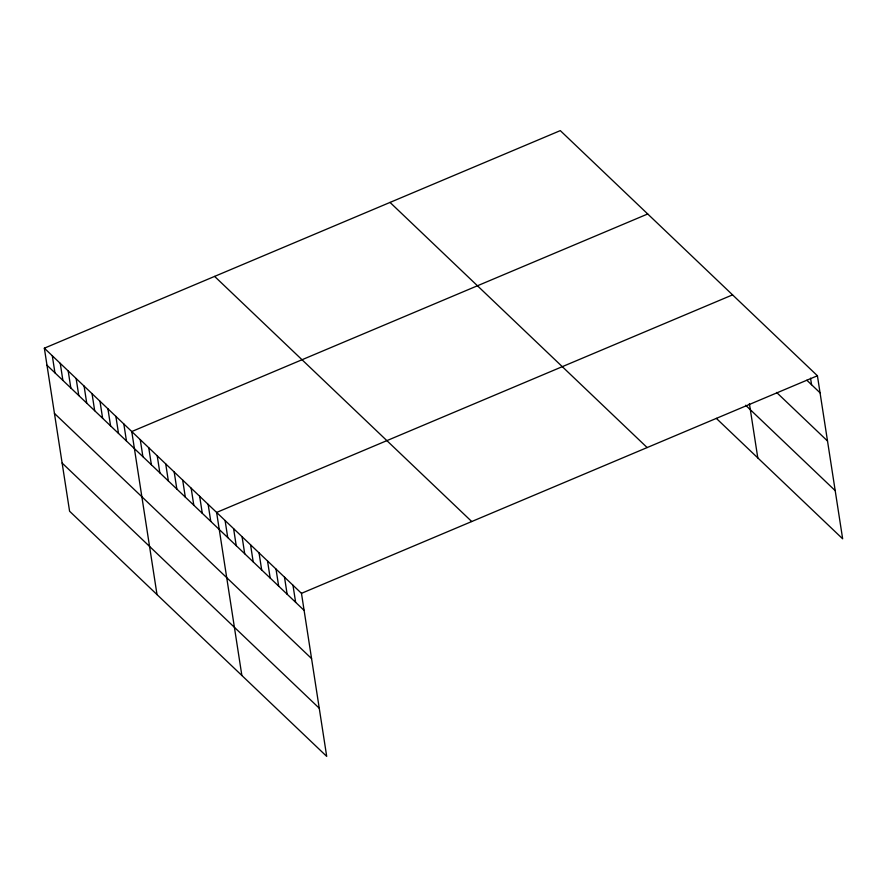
<?xml version="1.0" encoding="UTF-8"?>
<svg xmlns="http://www.w3.org/2000/svg" width="887" height="887" viewBox="0 0 887 887"><rect width="100%" height="100%" fill="white"/><g stroke="black" fill="none" stroke-linecap="round" stroke-linejoin="round"><path stroke-width="1.33" d="M44.35 348.192L301.469 593.336L326.704 756.378L69.585 511.234L44.35 348.192L560.296 130.622L817.415 375.766L842.65 538.808L716.319 418.365M647.71 213.978L131.764 431.537L157.01 594.578M732.562 294.872L216.616 512.431L241.863 675.484M301.469 593.336L817.415 375.766M806.848 380.235L820.054 392.819M776.602 392.453L827.504 440.994M745.634 405.237L835.188 490.633M390.036 202.424L647.144 447.558M214.61 276.4L471.729 521.534M46.989 365.244L304.108 610.389M54.451 413.42L311.559 658.564M62.134 463.058L319.242 708.203M810.552 378.172L811.561 384.725M749.382 403.53L757.797 457.914M292.976 585.243L295.626 602.295M284.494 577.149L287.133 594.201M276.012 569.066L278.651 586.119M267.53 560.972L270.169 578.025M259.037 552.878L261.676 569.942M250.555 544.795L253.194 561.848M242.073 536.702L244.712 553.754M233.591 528.619L236.23 545.671M225.098 520.525L227.737 537.577M208.135 504.348L210.773 521.401M199.653 496.254L202.291 513.307M191.16 488.172L193.798 505.224M182.678 480.078L185.316 497.13M174.196 471.984L176.835 489.036M165.714 463.901L168.353 480.954M157.221 455.807L159.86 472.86M148.739 447.724L151.378 464.777M140.257 439.63L142.896 456.683M123.825 423.964L126.464 441.016M115.875 416.391L118.514 433.444M107.926 408.807L110.565 425.86M99.976 401.234L102.626 418.287M92.037 393.651L94.676 410.703M84.088 386.078L86.726 403.13M76.138 378.505L78.777 395.558M68.188 370.921L70.827 387.974M60.249 363.348L62.888 380.401M52.3 355.765L54.939 372.817"/></g></svg>
